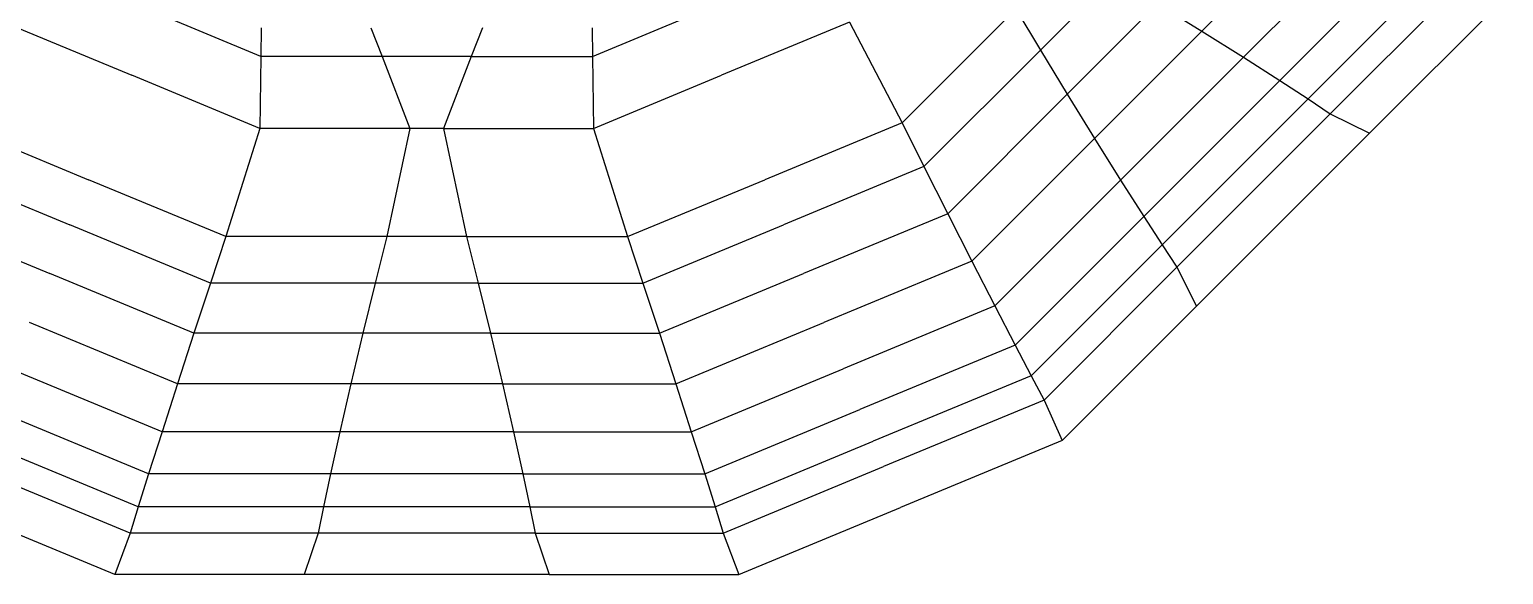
# Model space of a CAD drawing. Extents: x -1682 to 1682, y -1682 to 1702.
# Drawn here: x -552 to 1496, y -1682 to -925 of the extents above; entities that cross this region are included whole.
import ezdxf

# ---------------------------------------------------------------- set-up
doc = ezdxf.new("R2010")
doc.units = 0

msp = doc.modelspace()

# ---------------------------------------------------------------- linework, layer by layer
at = {"layer": 'CutLine', "color": 250, "linetype": 'CONTINUOUS'}
for p, q in [((1309.6, -1069.2), (1495.9, -883)), ((1309.6, -1069.2), (1069.2, -1309.6)), ((1069.2, -1309.6), (883, -1495.9)), ((883, -1495.9), (658.2, -1589)), ((-433.4, -1682.1), (-658.2, -1589)), ((433.4, -1682.1), (658.2, -1589)), ((-170, -1682.1), (-433.4, -1682.1)), ((170, -1682.1), (-170, -1682.1)), ((170, -1682.1), (433.4, -1682.1))]:
    msp.add_line(p, q, dxfattribs=at)
at = {"layer": 'MountainLine', "color": 1, "linetype": 'CONTINUOUS'}
for p, q in [((953.9, -852.5), (852.5, -953.9)), ((1255.2, -1042.2), (1439.9, -857.6)), ((818.4, -896.8), (660.4, -1054.8)), ((1015.1, -889.7), (889.7, -1015.1)), ((587.5, -915.1), (660.4, -1054.8)), ((-229.8, -922.7), (-230.2, -962.6)), ((229.8, -922.7), (230.2, -962.6)), ((1076.6, -927.6), (927.6, -1076.6)), ((-230.2, -962.6), (-231.6, -1062.5)), ((-61.8, -962.6), (-230.2, -962.6)), ((61.8, -962.6), (230.2, -962.6)), ((230.2, -962.6), (231.6, -1062.5)), ((1134.5, -963.8), (963.8, -1134.5)), ((1185.1, -996), (996, -1185.1)), ((1224.3, -1021.5), (1021.5, -1224.3)), ((-231.6, -1062.5), (-278.9, -1212.8)), ((-23.2, -1062.5), (-231.6, -1062.5)), ((23.2, -1062.5), (231.6, -1062.5)), ((231.6, -1062.5), (278.9, -1212.8)), ((660.4, -1054.8), (690.8, -1115.6)), ((-690.8, -1115.6), (-495.6, -1196.4)), ((690.8, -1115.6), (495.6, -1196.4)), ((690.8, -1115.6), (723.8, -1181)), ((-723.8, -1181), (-523.5, -1263.9)), ((723.8, -1181), (523.5, -1263.9)), ((723.8, -1181), (757.3, -1246.9)), ((-300.4, -1277.3), (-495.6, -1196.4)), ((300.4, -1277.3), (495.6, -1196.4)), ((-278.9, -1212.8), (-300.4, -1277.3)), ((-55.4, -1212.8), (-278.9, -1212.8)), ((55.4, -1212.8), (278.9, -1212.8)), ((278.9, -1212.8), (300.4, -1277.3)), ((757.3, -1246.9), (551.7, -1332)), ((757.3, -1246.9), (789.2, -1309.1)), ((-323.3, -1346.9), (-523.5, -1263.9)), ((323.3, -1346.9), (523.5, -1263.9)), ((1042.2, -1255.2), (857.6, -1439.9)), ((-300.4, -1277.3), (-323.3, -1346.9)), ((71.7, -1277.3), (-71.7, -1277.3)), ((300.4, -1277.3), (323.3, -1346.9)), ((789.2, -1309.1), (578.4, -1396.5)), ((789.2, -1309.1), (817.4, -1363.6)), ((-346.2, -1417.2), (-551.7, -1332)), ((-323.3, -1346.9), (-346.2, -1417.2)), ((88.7, -1346.9), (-88.7, -1346.9)), ((323.3, -1346.9), (346.2, -1417.2)), ((346.2, -1417.2), (551.7, -1332)), ((817.4, -1363.6), (601.8, -1452.9)), ((817.4, -1363.6), (839.7, -1406.2)), ((-367.6, -1483.8), (-578.4, -1396.5)), ((367.6, -1483.8), (578.4, -1396.5)), ((839.7, -1406.2), (620.1, -1497.1)), ((839.7, -1406.2), (857.6, -1439.9)), ((-346.2, -1417.2), (-367.6, -1483.8)), ((105.3, -1417.2), (-105.3, -1417.2)), ((346.2, -1417.2), (367.6, -1483.8)), ((-386.3, -1542.2), (-601.8, -1452.9)), ((386.3, -1542.2), (601.8, -1452.9)), ((857.6, -1439.9), (883, -1495.9)), ((-367.6, -1483.8), (-386.3, -1542.2)), ((120.7, -1483.8), (-120.7, -1483.8)), ((367.6, -1483.8), (386.3, -1542.2)), ((-400.6, -1588.1), (-620.1, -1497.1)), ((400.6, -1588.1), (620.1, -1497.1)), ((-386.3, -1542.2), (-400.6, -1588.1)), ((133.7, -1542.2), (-133.7, -1542.2)), ((386.3, -1542.2), (400.6, -1588.1)), ((-400.6, -1588.1), (-411.8, -1624.5)), ((143.4, -1588.1), (-143.4, -1588.1)), ((400.6, -1588.1), (411.8, -1624.5)), ((-411.8, -1624.5), (-433.4, -1682.1)), ((-150.6, -1624.5), (-411.8, -1624.5)), ((150.6, -1624.5), (411.8, -1624.5)), ((411.8, -1624.5), (433.4, -1682.1))]:
    msp.add_line(p, q, dxfattribs=at)
at = {"layer": 'ValleyLine', "color": 5, "linetype": 'CONTINUOUS'}
for p, q in [((1076.6, -927.6), (1246.9, -757.3)), ((1134.5, -963.8), (1309.1, -789.2)), ((1185.1, -996), (1363.6, -817.4)), ((1224.3, -1021.5), (1406.2, -839.7)), ((818.4, -896.8), (852.5, -953.9)), ((1015.1, -889.7), (1076.6, -927.6)), ((-587.5, -915.1), (-409.6, -988.8)), ((-230.2, -962.6), (-374, -903)), ((230.2, -962.6), (374, -903)), ((587.5, -915.1), (409.6, -988.8)), ((-77.4, -922.7), (-61.8, -962.6)), ((77.4, -922.7), (61.8, -962.6)), ((1076.6, -927.6), (1134.5, -963.8)), ((852.5, -953.9), (690.8, -1115.6)), ((852.5, -953.9), (889.7, -1015.1)), ((61.8, -962.6), (-61.8, -962.6)), ((-61.8, -962.6), (-23.2, -1062.5)), ((61.8, -962.6), (23.2, -1062.5)), ((1134.5, -963.8), (1185.1, -996)), ((-231.6, -1062.5), (-409.6, -988.8)), ((231.6, -1062.5), (409.6, -988.8)), ((1185.1, -996), (1224.3, -1021.5)), ((889.7, -1015.1), (723.8, -1181)), ((889.7, -1015.1), (927.6, -1076.6)), ((1224.3, -1021.5), (1255.2, -1042.2)), ((1255.2, -1042.2), (1042.2, -1255.2)), ((1255.2, -1042.2), (1309.6, -1069.2)), ((-660.4, -1054.8), (-469.6, -1133.8)), ((-23.2, -1062.5), (-55.4, -1212.8)), ((23.2, -1062.5), (-23.2, -1062.5)), ((23.2, -1062.5), (55.4, -1212.8)), ((660.4, -1054.8), (469.6, -1133.8)), ((927.6, -1076.6), (757.3, -1246.9)), ((927.6, -1076.6), (963.8, -1134.5)), ((-278.9, -1212.8), (-469.6, -1133.8)), ((278.9, -1212.8), (469.6, -1133.8)), ((963.8, -1134.5), (789.2, -1309.1)), ((963.8, -1134.5), (996, -1185.1)), ((996, -1185.1), (817.4, -1363.6)), ((996, -1185.1), (1021.5, -1224.3)), ((-55.4, -1212.8), (-71.7, -1277.3)), ((55.4, -1212.8), (-55.4, -1212.8)), ((55.4, -1212.8), (71.7, -1277.3)), ((1021.5, -1224.3), (839.7, -1406.2)), ((1021.5, -1224.3), (1042.2, -1255.2)), ((1042.2, -1255.2), (1069.2, -1309.6)), ((-71.7, -1277.3), (-300.4, -1277.3)), ((-71.7, -1277.3), (-88.7, -1346.9)), ((71.7, -1277.3), (300.4, -1277.3)), ((71.7, -1277.3), (88.7, -1346.9)), ((-88.7, -1346.9), (-323.3, -1346.9)), ((-88.7, -1346.9), (-105.3, -1417.2)), ((88.7, -1346.9), (323.3, -1346.9)), ((88.7, -1346.9), (105.3, -1417.2)), ((-105.3, -1417.2), (-346.2, -1417.2)), ((-105.3, -1417.2), (-120.7, -1483.8)), ((105.3, -1417.2), (346.2, -1417.2)), ((105.3, -1417.2), (120.7, -1483.8)), ((857.6, -1439.9), (634.7, -1532.2)), ((-120.7, -1483.8), (-367.6, -1483.8)), ((-120.7, -1483.8), (-133.7, -1542.2)), ((120.7, -1483.8), (367.6, -1483.8)), ((120.7, -1483.8), (133.7, -1542.2)), ((-411.8, -1624.5), (-634.7, -1532.2)), ((411.8, -1624.5), (634.7, -1532.2)), ((-133.7, -1542.2), (-386.3, -1542.2)), ((-133.7, -1542.2), (-143.4, -1588.1)), ((133.7, -1542.2), (386.3, -1542.2)), ((133.7, -1542.2), (143.4, -1588.1)), ((-143.4, -1588.1), (-400.6, -1588.1)), ((-143.4, -1588.1), (-150.6, -1624.5)), ((143.4, -1588.1), (400.6, -1588.1)), ((143.4, -1588.1), (150.6, -1624.5)), ((-150.6, -1624.5), (-170, -1682.1)), ((150.6, -1624.5), (-150.6, -1624.5)), ((150.6, -1624.5), (170, -1682.1))]:
    msp.add_line(p, q, dxfattribs=at)

doc.saveas('drawing.dxf')
